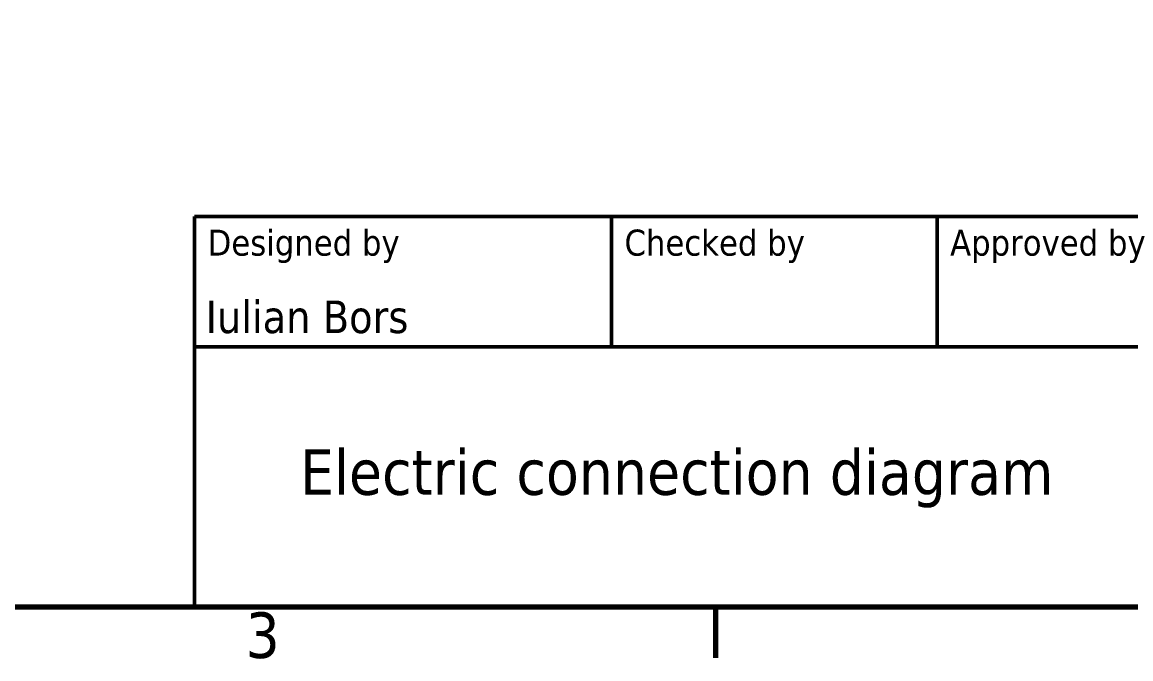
# Model space of a CAD drawing. Header units: millimetres. Extents: x 0 to 420, y 0 to 297.
# Drawn here: x 226.8 to 311.9, y 6 to 54.9 of the extents above; entities that cross this region are included whole.
import ezdxf
from ezdxf.enums import TextEntityAlignment as Align

# ---------------------------------------------------------------- set-up
doc = ezdxf.new("R2010")
doc.units = ezdxf.units.MM
for name, color, linetype, lineweight in [('Border (ISO)', 7, 'Continuous', 70), ('Symbol (ISO)', 7, 'Continuous', 25), ('Title (ISO)', 7, 'Continuous', 50)]:
    doc.layers.add(name, color=color, linetype=linetype, lineweight=lineweight)
doc.styles.add('Note Text (ISO)', font='tahoma.ttf')
doc.styles.add('Text Style39', font='tahoma.ttf')
doc.styles.add('Text Style41', font='tahoma.ttf')
doc.dimstyles.new('Default - Method 1b (ISO)$7', dxfattribs={"dimtxt": 3.5, "dimasz": 2.5, "dimexe": 3.175, "dimexo": 0, "dimgap": 0.762, "dimtad": 1, "dimtoh": 1, "dimrnd": 1e-08, "dimtxsty": 'Note Text (ISO)', "dimcen": 0.09, "dimdle": 10, "dimclrd": 256, "dimclre": 256, "dimclrt": 256, "dimazin": 2, "dimtfac": 1, "dimtmove": 0, "dimatfit": 3, "dimfxl": 1, "dimtolj": 1, "dimlwd": -1, "dimlwe": -1, "dimarcsym": 0})

# ---------------------------------------------------------------- blocks, each defined once
blk = doc.blocks.new('Borders Default Border')
at = {"layer": 'Border (ISO)'}
blk.add_line((280, 10), (280, 6.1), dxfattribs=at)
at = {"layer": 'Border (ISO)', "flags": 128}
blk.add_lwpolyline([(10, 10), (10, 287), (410, 287), (410, 10), (10, 10)], dxfattribs=at)
at = {"layer": 'Border (ISO)', "insert": (243.911, 6.026), "char_height": 3.5, "attachment_point": 7, "style": 'Note Text (ISO)'}
blk.add_mtext('3', dxfattribs=at)
blk = doc.blocks.new('Title Blocks ISO')
at = {"layer": 'Title (ISO)'}
for p, q in [((270.071, 130), (100.071, 130)), ((100.071, 130), (100.071, 100)), ((132.071, 120), (132.071, 130)), ((157.071, 120), (157.071, 130)), ((100.071, 120), (270.071, 120)), ((100.071, 100), (270.071, 100))]:
    blk.add_line(p, q, dxfattribs=at)
at = {"layer": 'Title (ISO)', "style": 'Text Style41'}
for s, p in [('Designed by', (101.071, 129)), ('Checked by', (133.071, 129)), ('Approved by', (158.071, 129))]:
    blk.add_text(s, height=2, dxfattribs=at).set_placement(p, align=Align.TOP_LEFT)
at = {"layer": 'Title (ISO)', "style": 'Text Style39'}
for tag, p in [('CHECKED_BY', (133.071, 121)), ('ENG_APPROVED_BY', (158.071, 121))]:
    blk.add_attdef(tag, text='', height=2.5, dxfattribs=at).set_placement(p, align=Align.BOTTOM_LEFT)
blk.add_attdef('ENG_APPROVAL_DATE', text='', height=2.5, dxfattribs=at).set_placement((196.071, 121), align=Align.BOTTOM_RIGHT)
at = {"layer": 'Title (ISO)'}
for tag, p, height, style in [('AUTHOR_001', (100.915, 121.052), 2.5, 'Text Style39'), ('CREATION_DATE_001', (220.932, 121.052), 2.5, 'Text Style39'), ('COMPANY_001', (108.162, 108.627), 3.5, 'Note Text (ISO)'), ('PART_NUMBER_001', (175.876, 103.208), 3.5, 'Note Text (ISO)')]:
    blk.add_attdef(tag, p, '', height=height, dxfattribs=dict(at, style=style))
at = {"layer": 'Title (ISO)', "style": 'Note Text (ISO)'}
for tag, p in [('TITLE', (222.571, 115)), ('REVISION_NUMBER', (242.571, 103.5))]:
    blk.add_attdef(tag, text='', height=3.5, dxfattribs=at).set_placement(p, align=Align.MIDDLE_CENTER)

msp = doc.modelspace()

# ---------------------------------------------------------------- block references
msp.add_blockref('Borders Default Border', (0, 0))
ref = msp.add_blockref('Title Blocks ISO', (139.929, -90))
ref.add_attrib('COMPANY_001', 'Electric connection diagram', (248.09, 18.627), dxfattribs={"layer": 'Title (ISO)', "height": 3.5, "style": 'Note Text (ISO)'})
ref.add_attrib('AUTHOR_001', 'Iulian Bors', (240.844, 31.052), dxfattribs={"layer": 'Title (ISO)', "height": 2.5, "style": 'Text Style39'})

# ---------------------------------------------------------------- leaders
at = {"layer": 'Symbol (ISO)', "annotation_type": 0, "has_hookline": 1, "hookline_direction": 1, "text_width": 28.999}
msp.add_leader([(236.932, 65.455), (167.523, 44.767), (165.023, 44.767)], dimstyle='Default - Method 1b (ISO)$7', override={"dimtad": 0}, dxfattribs=at)

doc.saveas('drawing.dxf')
